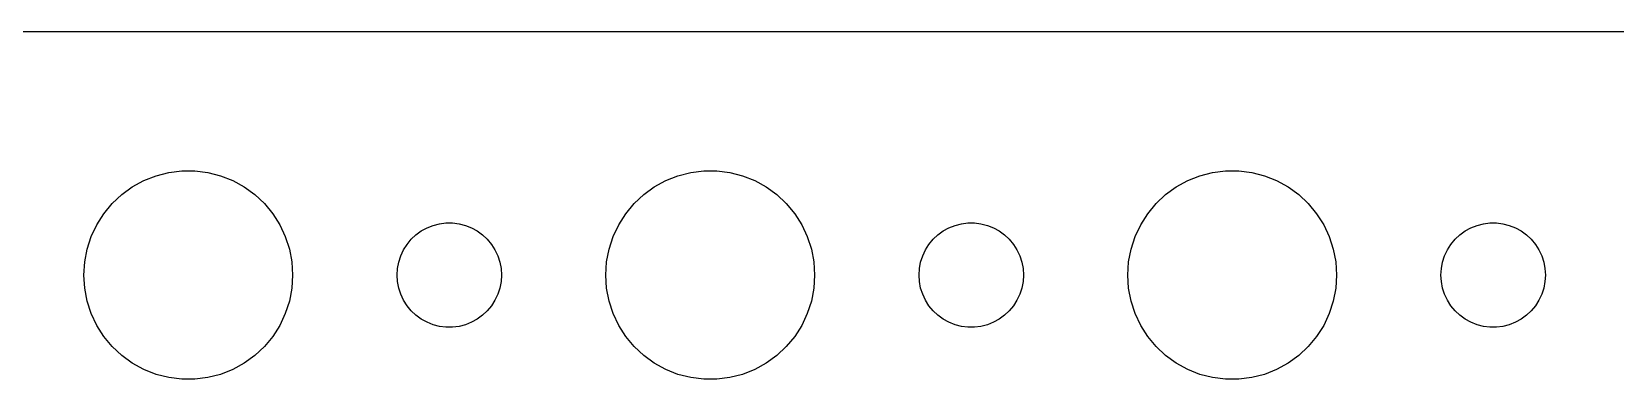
# Model space of a CAD drawing. Header units: metres. Extents: x -187 to 187, y -22 to 22.
# Drawn here: x -4.5 to 41.01, y 12.01 to 21.99 of the extents above; entities that cross this region are included whole.
import ezdxf

# ---------------------------------------------------------------- set-up
doc = ezdxf.new("R2010")
doc.units = ezdxf.units.M

msp = doc.modelspace()

# ---------------------------------------------------------------- linework, layer by layer
for p, q in [((182.314, 21.9901), (-182.314, 21.9901)), ((-1.27733, 17.7145), (-0.92705, 17.8532)), ((-0.92705, 17.8532), (-0.56213, 17.9469)), ((-0.56213, 17.9469), (-0.18837, 17.9941)), ((-0.18837, 17.9941), (0.18837, 17.9941)), ((0.18837, 17.9941), (0.56213, 17.9469)), ((0.56213, 17.9469), (0.92705, 17.8532)), ((0.92705, 17.8532), (1.27733, 17.7145)), ((13.7227, 17.7145), (14.0729, 17.8532)), ((14.0729, 17.8532), (14.4379, 17.9469)), ((14.4379, 17.9469), (14.8116, 17.9941)), ((14.8116, 17.9941), (15.1884, 17.9941)), ((15.1884, 17.9941), (15.5621, 17.9469)), ((15.5621, 17.9469), (15.927, 17.8532)), ((15.927, 17.8532), (16.2773, 17.7145)), ((28.7227, 17.7145), (29.0729, 17.8532)), ((29.0729, 17.8532), (29.4379, 17.9469)), ((29.4379, 17.9469), (29.8116, 17.9941)), ((29.8116, 17.9941), (30.1884, 17.9941)), ((30.1884, 17.9941), (30.5621, 17.9469)), ((30.5621, 17.9469), (30.927, 17.8532)), ((30.927, 17.8532), (31.2773, 17.7145)), ((-2.1869, 17.0536), (-1.91226, 17.3115)), ((-1.91226, 17.3115), (-1.60747, 17.533)), ((-1.60747, 17.533), (-1.27733, 17.7145)), ((1.27733, 17.7145), (1.60747, 17.533)), ((1.60747, 17.533), (1.91226, 17.3115)), ((1.91226, 17.3115), (2.1869, 17.0536)), ((12.8131, 17.0536), (13.0877, 17.3115)), ((13.0877, 17.3115), (13.3925, 17.533)), ((13.3925, 17.533), (13.7227, 17.7145)), ((16.2773, 17.7145), (16.6075, 17.533)), ((16.6075, 17.533), (16.9123, 17.3115)), ((16.9123, 17.3115), (17.1869, 17.0536)), ((27.8131, 17.0536), (28.0877, 17.3115)), ((28.0877, 17.3115), (28.3925, 17.533)), ((28.3925, 17.533), (28.7227, 17.7145)), ((31.2773, 17.7145), (31.6075, 17.533)), ((31.6075, 17.533), (31.9123, 17.3115)), ((31.9123, 17.3115), (32.1869, 17.0536)), ((-2.42705, 16.7634), (-2.1869, 17.0536)), ((2.1869, 17.0536), (2.42705, 16.7634)), ((12.5729, 16.7634), (12.8131, 17.0536)), ((17.1869, 17.0536), (17.427, 16.7634)), ((27.5729, 16.7634), (27.8131, 17.0536)), ((32.1869, 17.0536), (32.427, 16.7634)), ((-2.78932, 16.1044), (-2.62891, 16.4453)), ((-2.62891, 16.4453), (-2.42705, 16.7634)), ((2.42705, 16.7634), (2.62891, 16.4453)), ((2.62891, 16.4453), (2.78932, 16.1044)), ((6.86133, 16.3572), (7.03647, 16.4266)), ((7.03647, 16.4266), (7.21892, 16.4734)), ((7.21892, 16.4734), (7.40581, 16.497)), ((7.40581, 16.497), (7.59418, 16.497)), ((7.59418, 16.497), (7.78107, 16.4734)), ((7.78107, 16.4734), (7.96352, 16.4266)), ((7.96352, 16.4266), (8.13866, 16.3572)), ((12.2107, 16.1044), (12.3711, 16.4453)), ((12.3711, 16.4453), (12.5729, 16.7634)), ((17.427, 16.7634), (17.6289, 16.4453)), ((17.6289, 16.4453), (17.7893, 16.1044)), ((21.8613, 16.3572), (22.0365, 16.4266)), ((22.0365, 16.4266), (22.2189, 16.4734)), ((22.2189, 16.4734), (22.4058, 16.497)), ((22.4058, 16.497), (22.5942, 16.497)), ((22.5942, 16.497), (22.7811, 16.4734)), ((22.7811, 16.4734), (22.9635, 16.4266)), ((22.9635, 16.4266), (23.1387, 16.3572)), ((27.2107, 16.1044), (27.3711, 16.4453)), ((27.3711, 16.4453), (27.5729, 16.7634)), ((32.427, 16.7634), (32.6289, 16.4453)), ((32.6289, 16.4453), (32.7893, 16.1044)), ((36.8613, 16.3572), (37.0365, 16.4266)), ((37.0365, 16.4266), (37.2189, 16.4734)), ((37.2189, 16.4734), (37.4058, 16.497)), ((37.4058, 16.497), (37.5942, 16.497)), ((37.5942, 16.497), (37.7811, 16.4734)), ((37.7811, 16.4734), (37.9635, 16.4266)), ((37.9635, 16.4266), (38.1387, 16.3572)), ((-2.90575, 15.7461), (-2.78932, 16.1044)), ((2.78932, 16.1044), (2.90575, 15.7461)), ((6.28647, 15.8817), (6.40654, 16.0268)), ((6.40654, 16.0268), (6.54385, 16.1558)), ((6.54385, 16.1558), (6.69626, 16.2665)), ((6.69626, 16.2665), (6.86133, 16.3572)), ((8.13866, 16.3572), (8.30373, 16.2665)), ((8.30373, 16.2665), (8.45613, 16.1558)), ((8.45613, 16.1558), (8.59344, 16.0268)), ((8.59344, 16.0268), (8.71352, 15.8817)), ((12.0942, 15.7461), (12.2107, 16.1044)), ((17.7893, 16.1044), (17.9057, 15.7461)), ((21.2865, 15.8817), (21.4065, 16.0268)), ((21.4065, 16.0268), (21.5439, 16.1558)), ((21.5439, 16.1558), (21.6963, 16.2665)), ((21.6963, 16.2665), (21.8613, 16.3572)), ((23.1387, 16.3572), (23.3037, 16.2665)), ((23.3037, 16.2665), (23.4561, 16.1558)), ((23.4561, 16.1558), (23.5934, 16.0268)), ((23.5934, 16.0268), (23.7135, 15.8817)), ((27.0942, 15.7461), (27.2107, 16.1044)), ((32.7893, 16.1044), (32.9057, 15.7461)), ((36.2865, 15.8817), (36.4065, 16.0268)), ((36.4065, 16.0268), (36.5439, 16.1558)), ((36.5439, 16.1558), (36.6963, 16.2665)), ((36.6963, 16.2665), (36.8613, 16.3572)), ((38.1387, 16.3572), (38.3037, 16.2665)), ((38.3037, 16.2665), (38.4561, 16.1558)), ((38.4561, 16.1558), (38.5934, 16.0268)), ((38.5934, 16.0268), (38.7135, 15.8817)), ((-2.97633, 15.376), (-2.90575, 15.7461)), ((2.90575, 15.7461), (2.97633, 15.376)), ((6.04712, 15.373), (6.10533, 15.5522)), ((6.10533, 15.5522), (6.18553, 15.7226)), ((6.18553, 15.7226), (6.28647, 15.8817)), ((8.71352, 15.8817), (8.81445, 15.7226)), ((8.81445, 15.7226), (8.89465, 15.5522)), ((8.89465, 15.5522), (8.95287, 15.373)), ((12.0237, 15.376), (12.0942, 15.7461)), ((17.9057, 15.7461), (17.9763, 15.376)), ((21.0471, 15.373), (21.1053, 15.5522)), ((21.1053, 15.5522), (21.1855, 15.7226)), ((21.1855, 15.7226), (21.2865, 15.8817)), ((23.7135, 15.8817), (23.8145, 15.7226)), ((23.8145, 15.7226), (23.8947, 15.5522)), ((23.8947, 15.5522), (23.9529, 15.373)), ((27.0237, 15.376), (27.0942, 15.7461)), ((32.9057, 15.7461), (32.9763, 15.376)), ((36.0471, 15.373), (36.1053, 15.5522)), ((36.1053, 15.5522), (36.1855, 15.7226)), ((36.1855, 15.7226), (36.2865, 15.8817)), ((38.7135, 15.8817), (38.8145, 15.7226)), ((38.8145, 15.7226), (38.8947, 15.5522)), ((38.8947, 15.5522), (38.9529, 15.373)), ((-3, 15), (-2.97633, 15.376)), ((2.97633, 15.376), (3, 15)), ((6, 15), (6.01183, 15.188)), ((6.01183, 15.188), (6.04712, 15.373)), ((8.95287, 15.373), (8.98816, 15.188)), ((8.98816, 15.188), (9, 15)), ((12, 15), (12.0237, 15.376)), ((17.9763, 15.376), (18, 15)), ((21, 15), (21.0118, 15.188)), ((21.0118, 15.188), (21.0471, 15.373)), ((23.9529, 15.373), (23.9882, 15.188)), ((23.9882, 15.188), (24, 15)), ((27, 15), (27.0237, 15.376)), ((32.9763, 15.376), (33, 15)), ((36, 15), (36.0118, 15.188)), ((36.0118, 15.188), (36.0471, 15.373)), ((38.9529, 15.373), (38.9882, 15.188)), ((38.9882, 15.188), (39, 15)), ((-2.97633, 14.624), (-3, 15)), ((-2.90575, 14.2539), (-2.97633, 14.624)), ((2.97633, 14.624), (2.90575, 14.2539)), ((3, 15), (2.97633, 14.624)), ((6.01183, 14.812), (6, 15)), ((6.04712, 14.627), (6.01183, 14.812)), ((6.10533, 14.4478), (6.04712, 14.627)), ((8.95287, 14.627), (8.89465, 14.4478)), ((8.98816, 14.812), (8.95287, 14.627)), ((9, 15), (8.98816, 14.812)), ((12.0237, 14.624), (12, 15)), ((12.0942, 14.2539), (12.0237, 14.624)), ((17.9763, 14.624), (17.9057, 14.2539)), ((18, 15), (17.9763, 14.624)), ((21.0118, 14.812), (21, 15)), ((21.0471, 14.627), (21.0118, 14.812)), ((21.1053, 14.4478), (21.0471, 14.627)), ((23.9529, 14.627), (23.8947, 14.4478)), ((23.9882, 14.812), (23.9529, 14.627)), ((24, 15), (23.9882, 14.812)), ((27.0237, 14.624), (27, 15)), ((27.0942, 14.2539), (27.0237, 14.624)), ((32.9763, 14.624), (32.9057, 14.2539)), ((33, 15), (32.9763, 14.624)), ((36.0118, 14.812), (36, 15)), ((36.0471, 14.627), (36.0118, 14.812)), ((36.1053, 14.4478), (36.0471, 14.627)), ((38.9529, 14.627), (38.8947, 14.4478)), ((38.9882, 14.812), (38.9529, 14.627)), ((39, 15), (38.9882, 14.812)), ((-2.78932, 13.8956), (-2.90575, 14.2539)), ((2.90575, 14.2539), (2.78932, 13.8956)), ((6.18553, 14.2774), (6.10533, 14.4478)), ((6.28647, 14.1183), (6.18553, 14.2774)), ((6.40654, 13.9732), (6.28647, 14.1183)), ((8.71352, 14.1183), (8.59344, 13.9732)), ((8.81445, 14.2774), (8.71352, 14.1183)), ((8.89465, 14.4478), (8.81445, 14.2774)), ((12.2107, 13.8956), (12.0942, 14.2539)), ((17.9057, 14.2539), (17.7893, 13.8956)), ((21.1855, 14.2774), (21.1053, 14.4478)), ((21.2865, 14.1183), (21.1855, 14.2774)), ((21.4065, 13.9732), (21.2865, 14.1183)), ((23.7135, 14.1183), (23.5934, 13.9732)), ((23.8145, 14.2774), (23.7135, 14.1183)), ((23.8947, 14.4478), (23.8145, 14.2774)), ((27.2107, 13.8956), (27.0942, 14.2539)), ((32.9057, 14.2539), (32.7893, 13.8956)), ((36.1855, 14.2774), (36.1053, 14.4478)), ((36.2865, 14.1183), (36.1855, 14.2774)), ((36.4065, 13.9732), (36.2865, 14.1183)), ((38.7135, 14.1183), (38.5934, 13.9732)), ((38.8145, 14.2774), (38.7135, 14.1183)), ((38.8947, 14.4478), (38.8145, 14.2774)), ((-2.62891, 13.5547), (-2.78932, 13.8956)), ((2.78932, 13.8956), (2.62891, 13.5547)), ((6.54385, 13.8442), (6.40654, 13.9732)), ((6.69626, 13.7335), (6.54385, 13.8442)), ((6.86133, 13.6427), (6.69626, 13.7335)), ((8.30373, 13.7335), (8.13866, 13.6427)), ((8.45613, 13.8442), (8.30373, 13.7335)), ((8.59344, 13.9732), (8.45613, 13.8442)), ((12.3711, 13.5547), (12.2107, 13.8956)), ((17.7893, 13.8956), (17.6289, 13.5547)), ((21.5439, 13.8442), (21.4065, 13.9732)), ((21.6963, 13.7335), (21.5439, 13.8442)), ((21.8613, 13.6427), (21.6963, 13.7335)), ((23.3037, 13.7335), (23.1387, 13.6427)), ((23.4561, 13.8442), (23.3037, 13.7335)), ((23.5934, 13.9732), (23.4561, 13.8442)), ((27.3711, 13.5547), (27.2107, 13.8956)), ((32.7893, 13.8956), (32.6289, 13.5547)), ((36.5439, 13.8442), (36.4065, 13.9732)), ((36.6963, 13.7335), (36.5439, 13.8442)), ((36.8613, 13.6427), (36.6963, 13.7335)), ((38.3037, 13.7335), (38.1387, 13.6427)), ((38.4561, 13.8442), (38.3037, 13.7335)), ((38.5934, 13.9732), (38.4561, 13.8442)), ((-2.42705, 13.2366), (-2.62891, 13.5547)), ((-2.1869, 12.9464), (-2.42705, 13.2366)), ((2.42705, 13.2366), (2.1869, 12.9464)), ((2.62891, 13.5547), (2.42705, 13.2366)), ((7.03647, 13.5734), (6.86133, 13.6427)), ((7.21892, 13.5266), (7.03647, 13.5734)), ((7.40581, 13.5029), (7.21892, 13.5266)), ((7.59418, 13.5029), (7.40581, 13.5029)), ((7.78107, 13.5266), (7.59418, 13.5029)), ((7.96352, 13.5734), (7.78107, 13.5266)), ((8.13866, 13.6427), (7.96352, 13.5734)), ((12.5729, 13.2366), (12.3711, 13.5547)), ((12.8131, 12.9464), (12.5729, 13.2366)), ((17.427, 13.2366), (17.1869, 12.9464)), ((17.6289, 13.5547), (17.427, 13.2366)), ((22.0365, 13.5734), (21.8613, 13.6427)), ((22.2189, 13.5266), (22.0365, 13.5734)), ((22.4058, 13.5029), (22.2189, 13.5266)), ((22.5942, 13.5029), (22.4058, 13.5029)), ((22.7811, 13.5266), (22.5942, 13.5029)), ((22.9635, 13.5734), (22.7811, 13.5266)), ((23.1387, 13.6427), (22.9635, 13.5734)), ((27.5729, 13.2366), (27.3711, 13.5547)), ((27.8131, 12.9464), (27.5729, 13.2366)), ((32.427, 13.2366), (32.1869, 12.9464)), ((32.6289, 13.5547), (32.427, 13.2366)), ((37.0365, 13.5734), (36.8613, 13.6427)), ((37.2189, 13.5266), (37.0365, 13.5734)), ((37.4058, 13.5029), (37.2189, 13.5266)), ((37.5942, 13.5029), (37.4058, 13.5029)), ((37.7811, 13.5266), (37.5942, 13.5029)), ((37.9635, 13.5734), (37.7811, 13.5266)), ((38.1387, 13.6427), (37.9635, 13.5734)), ((-1.91226, 12.6884), (-2.1869, 12.9464)), ((2.1869, 12.9464), (1.91226, 12.6884)), ((13.0877, 12.6884), (12.8131, 12.9464)), ((17.1869, 12.9464), (16.9123, 12.6884)), ((28.0877, 12.6884), (27.8131, 12.9464)), ((32.1869, 12.9464), (31.9123, 12.6884)), ((-1.60747, 12.467), (-1.91226, 12.6884)), ((-1.27733, 12.2855), (-1.60747, 12.467)), ((1.60747, 12.467), (1.27733, 12.2855)), ((1.91226, 12.6884), (1.60747, 12.467)), ((13.3925, 12.467), (13.0877, 12.6884)), ((13.7227, 12.2855), (13.3925, 12.467)), ((16.6075, 12.467), (16.2773, 12.2855)), ((16.9123, 12.6884), (16.6075, 12.467)), ((28.3925, 12.467), (28.0877, 12.6884)), ((28.7227, 12.2855), (28.3925, 12.467)), ((31.6075, 12.467), (31.2773, 12.2855)), ((31.9123, 12.6884), (31.6075, 12.467)), ((-0.92705, 12.1468), (-1.27733, 12.2855)), ((-0.56213, 12.0531), (-0.92705, 12.1468)), ((-0.18837, 12.0059), (-0.56213, 12.0531)), ((0.18837, 12.0059), (-0.18837, 12.0059)), ((0.56213, 12.0531), (0.18837, 12.0059)), ((0.92705, 12.1468), (0.56213, 12.0531)), ((1.27733, 12.2855), (0.92705, 12.1468)), ((14.0729, 12.1468), (13.7227, 12.2855)), ((14.4379, 12.0531), (14.0729, 12.1468)), ((14.8116, 12.0059), (14.4379, 12.0531)), ((15.1884, 12.0059), (14.8116, 12.0059)), ((15.5621, 12.0531), (15.1884, 12.0059)), ((15.927, 12.1468), (15.5621, 12.0531)), ((16.2773, 12.2855), (15.927, 12.1468)), ((29.0729, 12.1468), (28.7227, 12.2855)), ((29.4379, 12.0531), (29.0729, 12.1468)), ((29.8116, 12.0059), (29.4379, 12.0531)), ((30.1884, 12.0059), (29.8116, 12.0059)), ((30.5621, 12.0531), (30.1884, 12.0059)), ((30.927, 12.1468), (30.5621, 12.0531)), ((31.2773, 12.2855), (30.927, 12.1468))]:
    msp.add_line(p, q)

doc.saveas('drawing.dxf')
